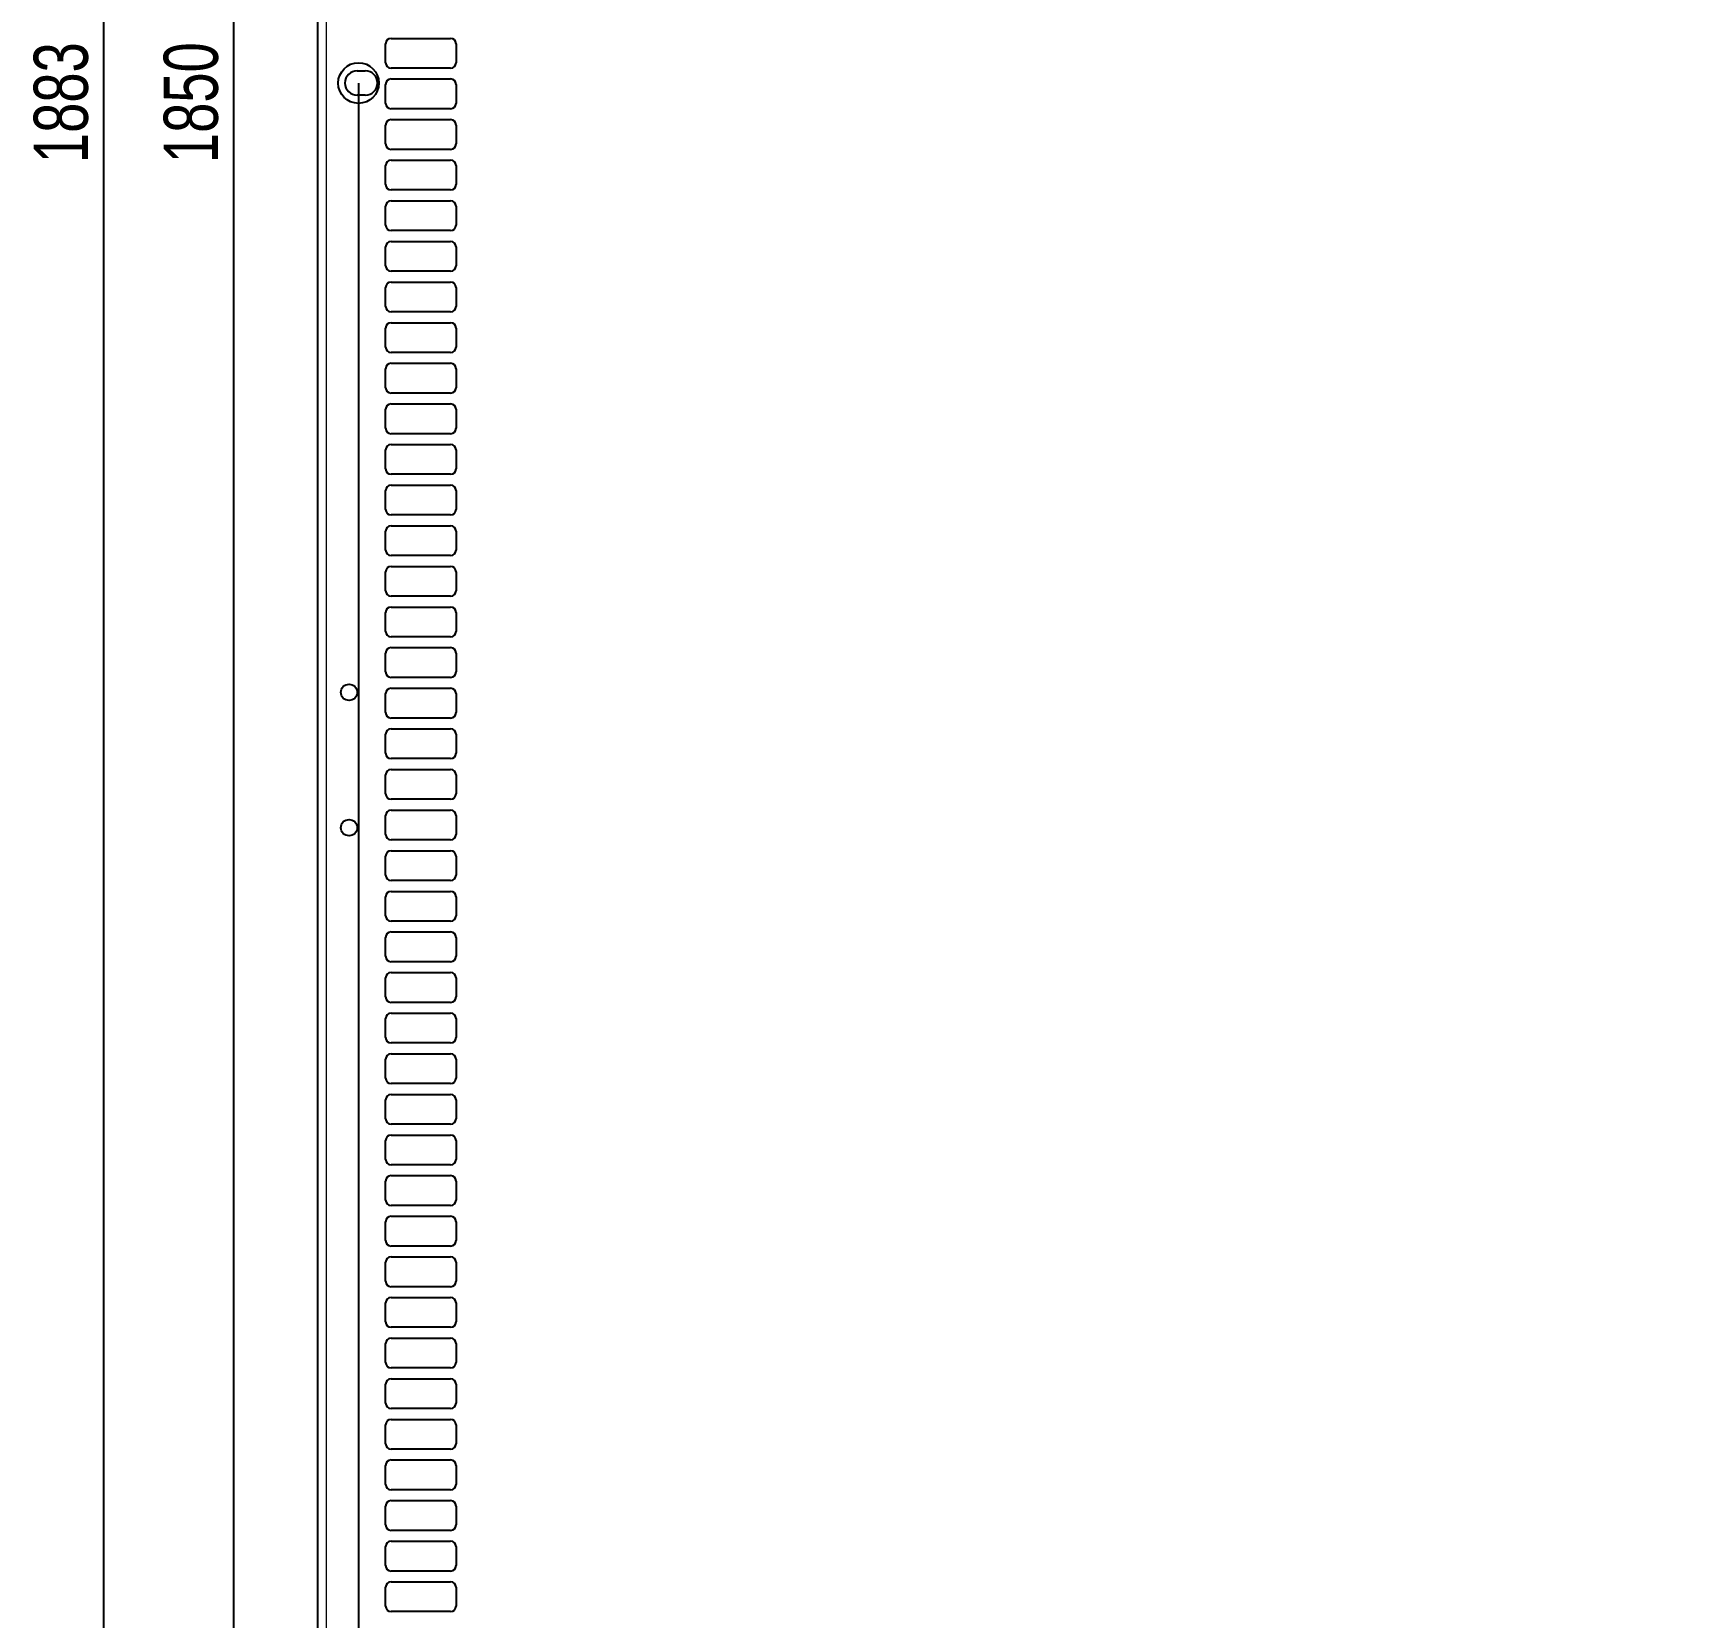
# Model space of a CAD drawing. Header units: millimetres. Extents: x -1019 to 1271, y -273 to 1986.
# Drawn here: x -1019 to -410, y 308 to 893 of the extents above; entities that cross this region are included whole.
import ezdxf

# ---------------------------------------------------------------- set-up
doc = ezdxf.new("R2010")
doc.units = ezdxf.units.MM
doc.layers.add('FORMAT', color=7, linetype='Continuous')
doc.styles.add('SLDTEXTSTYLE0', font='TXT', dxfattribs={"width": 0.75})
doc.dimstyles.new('SLDDIMSTYLE0', dxfattribs={"dimtxt": 20, "dimasz": 10, "dimexe": 0, "dimexo": 0.0625, "dimgap": 5, "dimtad": 2, "dimdec": 1, "dimrnd": 1e-09, "dimzin": 12, "dimdsep": 46, "dimtxsty": 'SLDTEXTSTYLE0', "dimsah": 1, "dimcen": 0.09, "dimadec": 0, "dimazin": 3, "dimtfac": 1, "dimtofl": 0, "dimtmove": 0, "dimatfit": 3, "dimfxl": 0, "dimfrac": 2, "dimtolj": 1, "dimtzin": 12, "dimarcsym": 0})

# ---------------------------------------------------------------- blocks, each defined once
blk = doc.blocks.new('_D')
at = {"layer": 'FORMAT'}
for p, q in [((-884.8, 1816.26), (-993.44, 1816.26)), ((-992.44, 1816.26), (-992.44, -66.76)), ((-884.8, -66.76), (-993.44, -66.76))]:
    blk.add_line(p, q, dxfattribs=at)
for points in [[(-992.44, 1816.26), (-993.98, 1806.26), (-990.9, 1806.26)], [(-992.44, -66.76), (-990.9, -56.76), (-993.98, -56.76)]]:
    blk.add_solid(points, dxfattribs=at)
at = {"layer": 'FORMAT', "insert": (-1018.22, 845.19), "char_height": 20, "attachment_point": 1, "rotation": 90, "style": 'SLDTEXTSTYLE0'}
blk.add_mtext('1883', dxfattribs=at)
blk = doc.blocks.new('_D_4')
at = {"layer": 'FORMAT'}
for p, q in [((-898.29, 874.74), (-898.29, -124.75)), ((-42.29, 874.74), (-42.29, -124.75)), ((-898.29, -123.75), (-42.29, -123.75))]:
    blk.add_line(p, q, dxfattribs=at)
for points in [[(-898.29, -123.75), (-888.29, -125.29), (-888.29, -122.21)], [(-42.29, -123.75), (-52.29, -122.21), (-52.29, -125.29)]]:
    blk.add_solid(points, dxfattribs=at)
at = {"layer": 'FORMAT', "insert": (-492.46, -97.97), "char_height": 20, "attachment_point": 1, "style": 'SLDTEXTSTYLE0'}
blk.add_mtext('856', dxfattribs=at)
blk = doc.blocks.new('_D_5')
at = {"layer": 'FORMAT'}
for p, q in [((-898.3, 1799.75), (-945.44, 1799.75)), ((-944.44, 1799.75), (-944.44, -50.25)), ((-898.3, -50.25), (-945.44, -50.25))]:
    blk.add_line(p, q, dxfattribs=at)
for points in [[(-944.44, 1799.75), (-945.98, 1789.75), (-942.9, 1789.75)], [(-944.44, -50.25), (-942.9, -40.25), (-945.98, -40.25)]]:
    blk.add_solid(points, dxfattribs=at)
at = {"layer": 'FORMAT', "insert": (-970.22, 845.19), "char_height": 20, "attachment_point": 1, "rotation": 90, "style": 'SLDTEXTSTYLE0'}
blk.add_mtext('1850', dxfattribs=at)

msp = doc.modelspace()

# ---------------------------------------------------------------- linework, layer by layer
at = {"color": 7, "linetype": 'Continuous', "lineweight": 25}
for p, q in [((-913.29, -66.75), (-913.29, 1816.25)), ((-888.29, 882.25), (-888.29, 889.25)), ((-886.29, 891.25), (-864.29, 891.25)), ((-862.29, 889.25), (-862.29, 882.25)), ((-898.79, 879.25), (-895.79, 879.25)), ((-864.29, 880.25), (-886.29, 880.25)), ((-886.29, 876.25), (-864.29, 876.25)), ((-895.79, 870.25), (-898.79, 870.25)), ((-888.29, 867.25), (-888.29, 874.25)), ((-862.29, 874.25), (-862.29, 867.25)), ((-864.29, 865.25), (-886.29, 865.25)), ((-888.29, 852.25), (-888.29, 859.25)), ((-886.29, 861.25), (-864.29, 861.25)), ((-862.29, 859.25), (-862.29, 852.25)), ((-864.29, 850.25), (-886.29, 850.25)), ((-886.29, 846.25), (-864.29, 846.25)), ((-888.29, 837.25), (-888.29, 844.25)), ((-862.29, 844.25), (-862.29, 837.25)), ((-864.29, 835.25), (-886.29, 835.25)), ((-888.29, 822.25), (-888.29, 829.25)), ((-886.29, 831.25), (-864.29, 831.25)), ((-862.29, 829.25), (-862.29, 822.25)), ((-864.29, 820.25), (-886.29, 820.25)), ((-886.29, 816.25), (-864.29, 816.25)), ((-888.29, 807.25), (-888.29, 814.25)), ((-862.29, 814.25), (-862.29, 807.25)), ((-864.29, 805.25), (-886.29, 805.25)), ((-888.29, 792.25), (-888.29, 799.25)), ((-886.29, 801.25), (-864.29, 801.25)), ((-862.29, 799.25), (-862.29, 792.25)), ((-864.29, 790.25), (-886.29, 790.25)), ((-886.29, 786.25), (-864.29, 786.25)), ((-888.29, 777.25), (-888.29, 784.25)), ((-862.29, 784.25), (-862.29, 777.25)), ((-864.29, 775.25), (-886.29, 775.25)), ((-888.29, 762.25), (-888.29, 769.25)), ((-886.29, 771.25), (-864.29, 771.25)), ((-862.29, 769.25), (-862.29, 762.25)), ((-888.29, 747.25), (-888.29, 754.25)), ((-864.29, 760.25), (-886.29, 760.25)), ((-886.29, 756.25), (-864.29, 756.25)), ((-862.29, 754.25), (-862.29, 747.25)), ((-864.29, 745.25), (-886.29, 745.25)), ((-888.29, 732.25), (-888.29, 739.25)), ((-886.29, 741.25), (-864.29, 741.25)), ((-862.29, 739.25), (-862.29, 732.25)), ((-864.29, 730.25), (-886.29, 730.25)), ((-888.29, 717.25), (-888.29, 724.25)), ((-886.29, 726.25), (-864.29, 726.25)), ((-862.29, 724.25), (-862.29, 717.25)), ((-864.29, 715.25), (-886.29, 715.25)), ((-888.29, 702.25), (-888.29, 709.25)), ((-886.29, 711.25), (-864.29, 711.25)), ((-862.29, 709.25), (-862.29, 702.25)), ((-864.29, 700.25), (-886.29, 700.25)), ((-888.29, 687.25), (-888.29, 694.25)), ((-886.29, 696.25), (-864.29, 696.25)), ((-862.29, 694.25), (-862.29, 687.25)), ((-864.29, 685.25), (-886.29, 685.25)), ((-886.29, 681.25), (-864.29, 681.25)), ((-888.29, 672.25), (-888.29, 679.25)), ((-862.29, 679.25), (-862.29, 672.25)), ((-864.29, 670.25), (-886.29, 670.25)), ((-888.29, 657.25), (-888.29, 664.25)), ((-886.29, 666.25), (-864.29, 666.25)), ((-862.29, 664.25), (-862.29, 657.25)), ((-864.29, 655.25), (-886.29, 655.25)), ((-886.29, 651.25), (-864.29, 651.25)), ((-888.29, 642.25), (-888.29, 649.25)), ((-862.29, 649.25), (-862.29, 642.25)), ((-864.29, 640.25), (-886.29, 640.25)), ((-888.29, 627.25), (-888.29, 634.25)), ((-886.29, 636.25), (-864.29, 636.25)), ((-862.29, 634.25), (-862.29, 627.25)), ((-864.29, 625.25), (-886.29, 625.25)), ((-886.29, 621.25), (-864.29, 621.25)), ((-888.29, 612.25), (-888.29, 619.25)), ((-862.29, 619.25), (-862.29, 612.25)), ((-864.29, 610.25), (-886.29, 610.25)), ((-888.29, 597.25), (-888.29, 604.25)), ((-886.29, 606.25), (-864.29, 606.25)), ((-862.29, 604.25), (-862.29, 597.25)), ((-864.29, 595.25), (-886.29, 595.25)), ((-886.29, 591.25), (-864.29, 591.25)), ((-888.29, 582.25), (-888.29, 589.25)), ((-862.29, 589.25), (-862.29, 582.25)), ((-864.29, 580.25), (-886.29, 580.25)), ((-888.29, 567.25), (-888.29, 574.25)), ((-886.29, 576.25), (-864.29, 576.25)), ((-862.29, 574.25), (-862.29, 567.25)), ((-864.29, 565.25), (-886.29, 565.25)), ((-886.29, 561.25), (-864.29, 561.25)), ((-888.29, 552.25), (-888.29, 559.25)), ((-862.29, 559.25), (-862.29, 552.25)), ((-864.29, 550.25), (-886.29, 550.25)), ((-888.29, 537.25), (-888.29, 544.25)), ((-886.29, 546.25), (-864.29, 546.25)), ((-862.29, 544.25), (-862.29, 537.25)), ((-864.29, 535.25), (-886.29, 535.25)), ((-888.29, 522.25), (-888.29, 529.25)), ((-886.29, 531.25), (-864.29, 531.25)), ((-862.29, 529.25), (-862.29, 522.25)), ((-864.29, 520.25), (-886.29, 520.25)), ((-888.29, 507.25), (-888.29, 514.25)), ((-886.29, 516.25), (-864.29, 516.25)), ((-862.29, 514.25), (-862.29, 507.25)), ((-864.29, 505.25), (-886.29, 505.25)), ((-888.29, 492.25), (-888.29, 499.25)), ((-886.29, 501.25), (-864.29, 501.25)), ((-862.29, 499.25), (-862.29, 492.25)), ((-864.29, 490.25), (-886.29, 490.25)), ((-888.29, 477.25), (-888.29, 484.25)), ((-886.29, 486.25), (-864.29, 486.25)), ((-862.29, 484.25), (-862.29, 477.25)), ((-864.29, 475.25), (-886.29, 475.25)), ((-888.29, 462.25), (-888.29, 469.25)), ((-886.29, 471.25), (-864.29, 471.25)), ((-862.29, 469.25), (-862.29, 462.25)), ((-864.29, 460.25), (-886.29, 460.25)), ((-886.29, 456.25), (-864.29, 456.25)), ((-888.29, 447.25), (-888.29, 454.25)), ((-862.29, 454.25), (-862.29, 447.25)), ((-864.29, 445.25), (-886.29, 445.25)), ((-888.29, 432.25), (-888.29, 439.25)), ((-886.29, 441.25), (-864.29, 441.25)), ((-862.29, 439.25), (-862.29, 432.25)), ((-864.29, 430.25), (-886.29, 430.25)), ((-886.29, 426.25), (-864.29, 426.25)), ((-888.29, 417.25), (-888.29, 424.25)), ((-862.29, 424.25), (-862.29, 417.25)), ((-864.29, 415.25), (-886.29, 415.25)), ((-888.29, 402.25), (-888.29, 409.25)), ((-886.29, 411.25), (-864.29, 411.25)), ((-862.29, 409.25), (-862.29, 402.25)), ((-864.29, 400.25), (-886.29, 400.25)), ((-886.29, 396.25), (-864.29, 396.25)), ((-888.29, 387.25), (-888.29, 394.25)), ((-862.29, 394.25), (-862.29, 387.25)), ((-864.29, 385.25), (-886.29, 385.25)), ((-888.29, 372.25), (-888.29, 379.25)), ((-886.29, 381.25), (-864.29, 381.25)), ((-862.29, 379.25), (-862.29, 372.25)), ((-864.29, 370.25), (-886.29, 370.25)), ((-886.29, 366.25), (-864.29, 366.25)), ((-888.29, 357.25), (-888.29, 364.25)), ((-862.29, 364.25), (-862.29, 357.25)), ((-864.29, 355.25), (-886.29, 355.25)), ((-888.29, 342.25), (-888.29, 349.25)), ((-886.29, 351.25), (-864.29, 351.25)), ((-862.29, 349.25), (-862.29, 342.25)), ((-864.29, 340.25), (-886.29, 340.25)), ((-886.29, 336.25), (-864.29, 336.25)), ((-888.29, 327.25), (-888.29, 334.25)), ((-862.29, 334.25), (-862.29, 327.25)), ((-864.29, 325.25), (-886.29, 325.25)), ((-888.29, 312.25), (-888.29, 319.25)), ((-886.29, 321.25), (-864.29, 321.25)), ((-862.29, 319.25), (-862.29, 312.25)), ((-864.29, 310.25), (-886.29, 310.25))]:
    msp.add_line(p, q, dxfattribs=at)
at = {"color": 8, "linetype": 'Continuous', "lineweight": 18}
msp.add_line((-910.19, 1816.25), (-910.19, -66.75), dxfattribs=at)
at = {"color": 7, "linetype": 'Continuous', "lineweight": 25}
for centre, radius in [((-898.29, 874.75), 7.5), ((-901.79, 649.75), 3), ((-901.79, 599.75), 3)]:
    msp.add_circle(centre, radius, dxfattribs=at)
for centre, radius, start, end in [((-886.29, 889.25), 2, 90, 180), ((-864.29, 889.25), 2, 0, 90), ((-886.29, 882.25), 2, 180, 270), ((-864.29, 882.25), 2, 270, 0), ((-898.79, 874.75), 4.5, 90, 270), ((-895.79, 874.75), 4.5, 270, 90), ((-886.29, 874.25), 2, 90, 180), ((-864.29, 874.25), 2, 0, 90), ((-886.29, 867.25), 2, 180, 270), ((-864.29, 867.25), 2, 270, 0), ((-886.29, 859.25), 2, 90, 180), ((-864.29, 859.25), 2, 0, 90), ((-886.29, 852.25), 2, 180, 270), ((-864.29, 852.25), 2, 270, 0), ((-886.29, 844.25), 2, 90, 180), ((-864.29, 844.25), 2, 0, 90), ((-886.29, 837.25), 2, 180, 270), ((-864.29, 837.25), 2, 270, 0), ((-886.29, 829.25), 2, 90, 180), ((-864.29, 829.25), 2, 0, 90), ((-886.29, 822.25), 2, 180, 270), ((-864.29, 822.25), 2, 270, 0), ((-886.29, 814.25), 2, 90, 180), ((-864.29, 814.25), 2, 0, 90), ((-886.29, 807.25), 2, 180, 270), ((-864.29, 807.25), 2, 270, 0), ((-886.29, 799.25), 2, 90, 180), ((-864.29, 799.25), 2, 0, 90), ((-886.29, 792.25), 2, 180, 270), ((-864.29, 792.25), 2, 270, 0), ((-886.29, 784.25), 2, 90, 180), ((-864.29, 784.25), 2, 0, 90), ((-886.29, 777.25), 2, 180, 270), ((-864.29, 777.25), 2, 270, 0), ((-886.29, 769.25), 2, 90, 180), ((-864.29, 769.25), 2, 0, 90), ((-886.29, 762.25), 2, 180, 270), ((-864.29, 762.25), 2, 270, 0), ((-886.29, 754.25), 2, 90, 180), ((-864.29, 754.25), 2, 0, 90), ((-886.29, 747.25), 2, 180, 270), ((-864.29, 747.25), 2, 270, 0), ((-886.29, 739.25), 2, 90, 180), ((-864.29, 739.25), 2, 0, 90), ((-886.29, 732.25), 2, 180, 270), ((-864.29, 732.25), 2, 270, 0), ((-886.29, 724.25), 2, 90, 180), ((-864.29, 724.25), 2, 0, 90), ((-886.29, 717.25), 2, 180, 270), ((-864.29, 717.25), 2, 270, 0), ((-886.29, 709.25), 2, 90, 180), ((-864.29, 709.25), 2, 0, 90), ((-886.29, 702.25), 2, 180, 270), ((-864.29, 702.25), 2, 270, 0), ((-886.29, 694.25), 2, 90, 180), ((-864.29, 694.25), 2, 0, 90), ((-886.29, 687.25), 2, 180, 270), ((-886.29, 679.25), 2, 90, 180), ((-864.29, 687.25), 2, 270, 0), ((-864.29, 679.25), 2, 0, 90), ((-886.29, 672.25), 2, 180, 270), ((-864.29, 672.25), 2, 270, 0), ((-886.29, 664.25), 2, 90, 180), ((-864.29, 664.25), 2, 0, 90), ((-886.29, 657.25), 2, 180, 270), ((-864.29, 657.25), 2, 270, 0), ((-886.29, 649.25), 2, 90, 180), ((-864.29, 649.25), 2, 0, 90), ((-886.29, 642.25), 2, 180, 270), ((-864.29, 642.25), 2, 270, 0), ((-886.29, 634.25), 2, 90, 180), ((-864.29, 634.25), 2, 0, 90), ((-886.29, 627.25), 2, 180, 270), ((-864.29, 627.25), 2, 270, 0), ((-886.29, 619.25), 2, 90, 180), ((-864.29, 619.25), 2, 0, 90), ((-886.29, 612.25), 2, 180, 270), ((-864.29, 612.25), 2, 270, 0), ((-886.29, 604.25), 2, 90, 180), ((-864.29, 604.25), 2, 0, 90), ((-886.29, 597.25), 2, 180, 270), ((-864.29, 597.25), 2, 270, 0), ((-886.29, 589.25), 2, 90, 180), ((-864.29, 589.25), 2, 0, 90), ((-886.29, 582.25), 2, 180, 270), ((-864.29, 582.25), 2, 270, 0), ((-886.29, 574.25), 2, 90, 180), ((-864.29, 574.25), 2, 0, 90), ((-886.29, 567.25), 2, 180, 270), ((-864.29, 567.25), 2, 270, 0), ((-886.29, 559.25), 2, 90, 180), ((-864.29, 559.25), 2, 0, 90), ((-886.29, 552.25), 2, 180, 270), ((-864.29, 552.25), 2, 270, 0), ((-886.29, 544.25), 2, 90, 180), ((-864.29, 544.25), 2, 0, 90), ((-886.29, 537.25), 2, 180, 270), ((-864.29, 537.25), 2, 270, 0), ((-886.29, 529.25), 2, 90, 180), ((-864.29, 529.25), 2, 0, 90), ((-886.29, 522.25), 2, 180, 270), ((-864.29, 522.25), 2, 270, 0), ((-886.29, 514.25), 2, 90, 180), ((-864.29, 514.25), 2, 0, 90), ((-886.29, 507.25), 2, 180, 270), ((-864.29, 507.25), 2, 270, 0), ((-886.29, 499.25), 2, 90, 180), ((-864.29, 499.25), 2, 0, 90), ((-886.29, 492.25), 2, 180, 270), ((-864.29, 492.25), 2, 270, 0), ((-886.29, 484.25), 2, 90, 180), ((-864.29, 484.25), 2, 0, 90), ((-886.29, 477.25), 2, 180, 270), ((-864.29, 477.25), 2, 270, 0), ((-886.29, 469.25), 2, 90, 180), ((-864.29, 469.25), 2, 0, 90), ((-886.29, 462.25), 2, 180, 270), ((-886.29, 454.25), 2, 90, 180), ((-864.29, 462.25), 2, 270, 0), ((-864.29, 454.25), 2, 0, 90), ((-886.29, 447.25), 2, 180, 270), ((-864.29, 447.25), 2, 270, 0), ((-886.29, 439.25), 2, 90, 180), ((-864.29, 439.25), 2, 0, 90), ((-886.29, 432.25), 2, 180, 270), ((-864.29, 432.25), 2, 270, 0), ((-886.29, 424.25), 2, 90, 180), ((-864.29, 424.25), 2, 0, 90), ((-886.29, 417.25), 2, 180, 270), ((-864.29, 417.25), 2, 270, 0), ((-886.29, 409.25), 2, 90, 180), ((-864.29, 409.25), 2, 0, 90), ((-886.29, 402.25), 2, 180, 270), ((-864.29, 402.25), 2, 270, 0), ((-886.29, 394.25), 2, 90, 180), ((-864.29, 394.25), 2, 0, 90), ((-886.29, 387.25), 2, 180, 270), ((-864.29, 387.25), 2, 270, 0), ((-886.29, 379.25), 2, 90, 180), ((-864.29, 379.25), 2, 0, 90), ((-886.29, 372.25), 2, 180, 270), ((-864.29, 372.25), 2, 270, 0), ((-886.29, 364.25), 2, 90, 180), ((-864.29, 364.25), 2, 0, 90), ((-886.29, 357.25), 2, 180, 270), ((-864.29, 357.25), 2, 270, 0), ((-886.29, 349.25), 2, 90, 180), ((-864.29, 349.25), 2, 0, 90), ((-886.29, 342.25), 2, 180, 270), ((-864.29, 342.25), 2, 270, 0), ((-886.29, 334.25), 2, 90, 180), ((-864.29, 334.25), 2, 0, 90), ((-886.29, 327.25), 2, 180, 270), ((-864.29, 327.25), 2, 270, 0), ((-886.29, 319.25), 2, 90, 180), ((-864.29, 319.25), 2, 0, 90), ((-886.29, 312.25), 2, 180, 270), ((-864.29, 312.25), 2, 270, 0)]:
    msp.add_arc(centre, radius, start, end, dxfattribs=at)

# ---------------------------------------------------------------- dimensions: what is measured, and where the dimension line sits
at = {"layer": 'FORMAT'}
for base, p1, p2, angle, picture, middle in [((-992.44, -66.76), (-884.79, 1816.26), (-884.79, -66.76), 90, '_D', (-992.44, 874.75)), ((-944.44, -50.25), (-898.29, 1799.75), (-898.29, -50.25), 90, '_D_5', (-944.44, 874.75)), ((-42.29, -123.75), (-898.29, 874.75), (-42.29, 874.75), 0, '_D_4', (-470.29, -123.75))]:
    dim = msp.add_linear_dim(base=base, p1=p1, p2=p2, angle=angle, dimstyle='SLDDIMSTYLE0', dxfattribs=at)
    dim.commit()
    dim.dimension.update_dxf_attribs({"geometry": picture, "text_midpoint": middle, "dimtype": 160})

doc.saveas('drawing.dxf')
